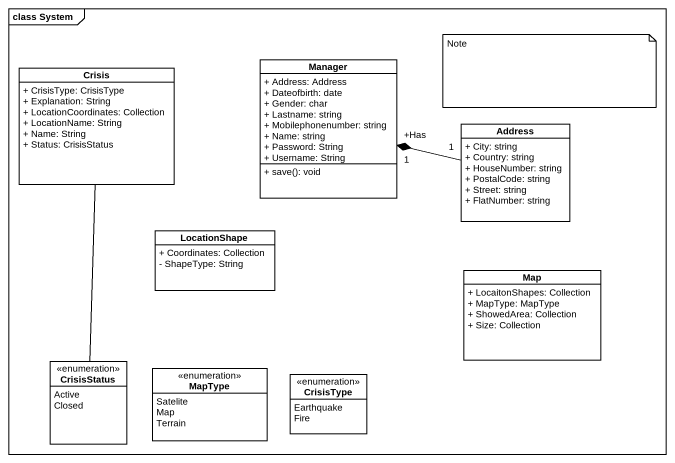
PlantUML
@startuml
mainframe class System
hide circle
hide empty members
skinparam classAttributeIconSize 0
class Manager {
  + Address: Address
  + Dateofbirth: date
  + Gender: char
  + Lastname: string
  + Mobilephonenumber: string
  + Name: string
  + Password: String
  + Username: String
  + save(): void
}
class Crisis {
  + CrisisType: CrisisType
  + Explanation: String
  + LocationCoordinates: Collection
  + LocationName: String
  + Name: String
  + Status: CrisisStatus
}
class Address {
  + City: string
  + Country: string
  + HouseNumber: string
  + PostalCode: string
  + Street: string
  + FlatNumber: string
}
class LocationShape {
  + Coordinates: Collection
  - ShapeType: String
}
class "Map" as Map_ {
  + LocaitonShapes: Collection
  + MapType: MapType
  + ShowedArea: Collection
  + Size: Collection
}
enum CrisisStatus {
  Active
  Closed
}
enum MapType {
  Satelite
  Map
  Terrain
}
enum CrisisType {
  Earthquake
  Fire
}
Crisis -- CrisisStatus
Address "1" -left-* "+Has\n1" Manager
note as N1
  Note
end note
@enduml
